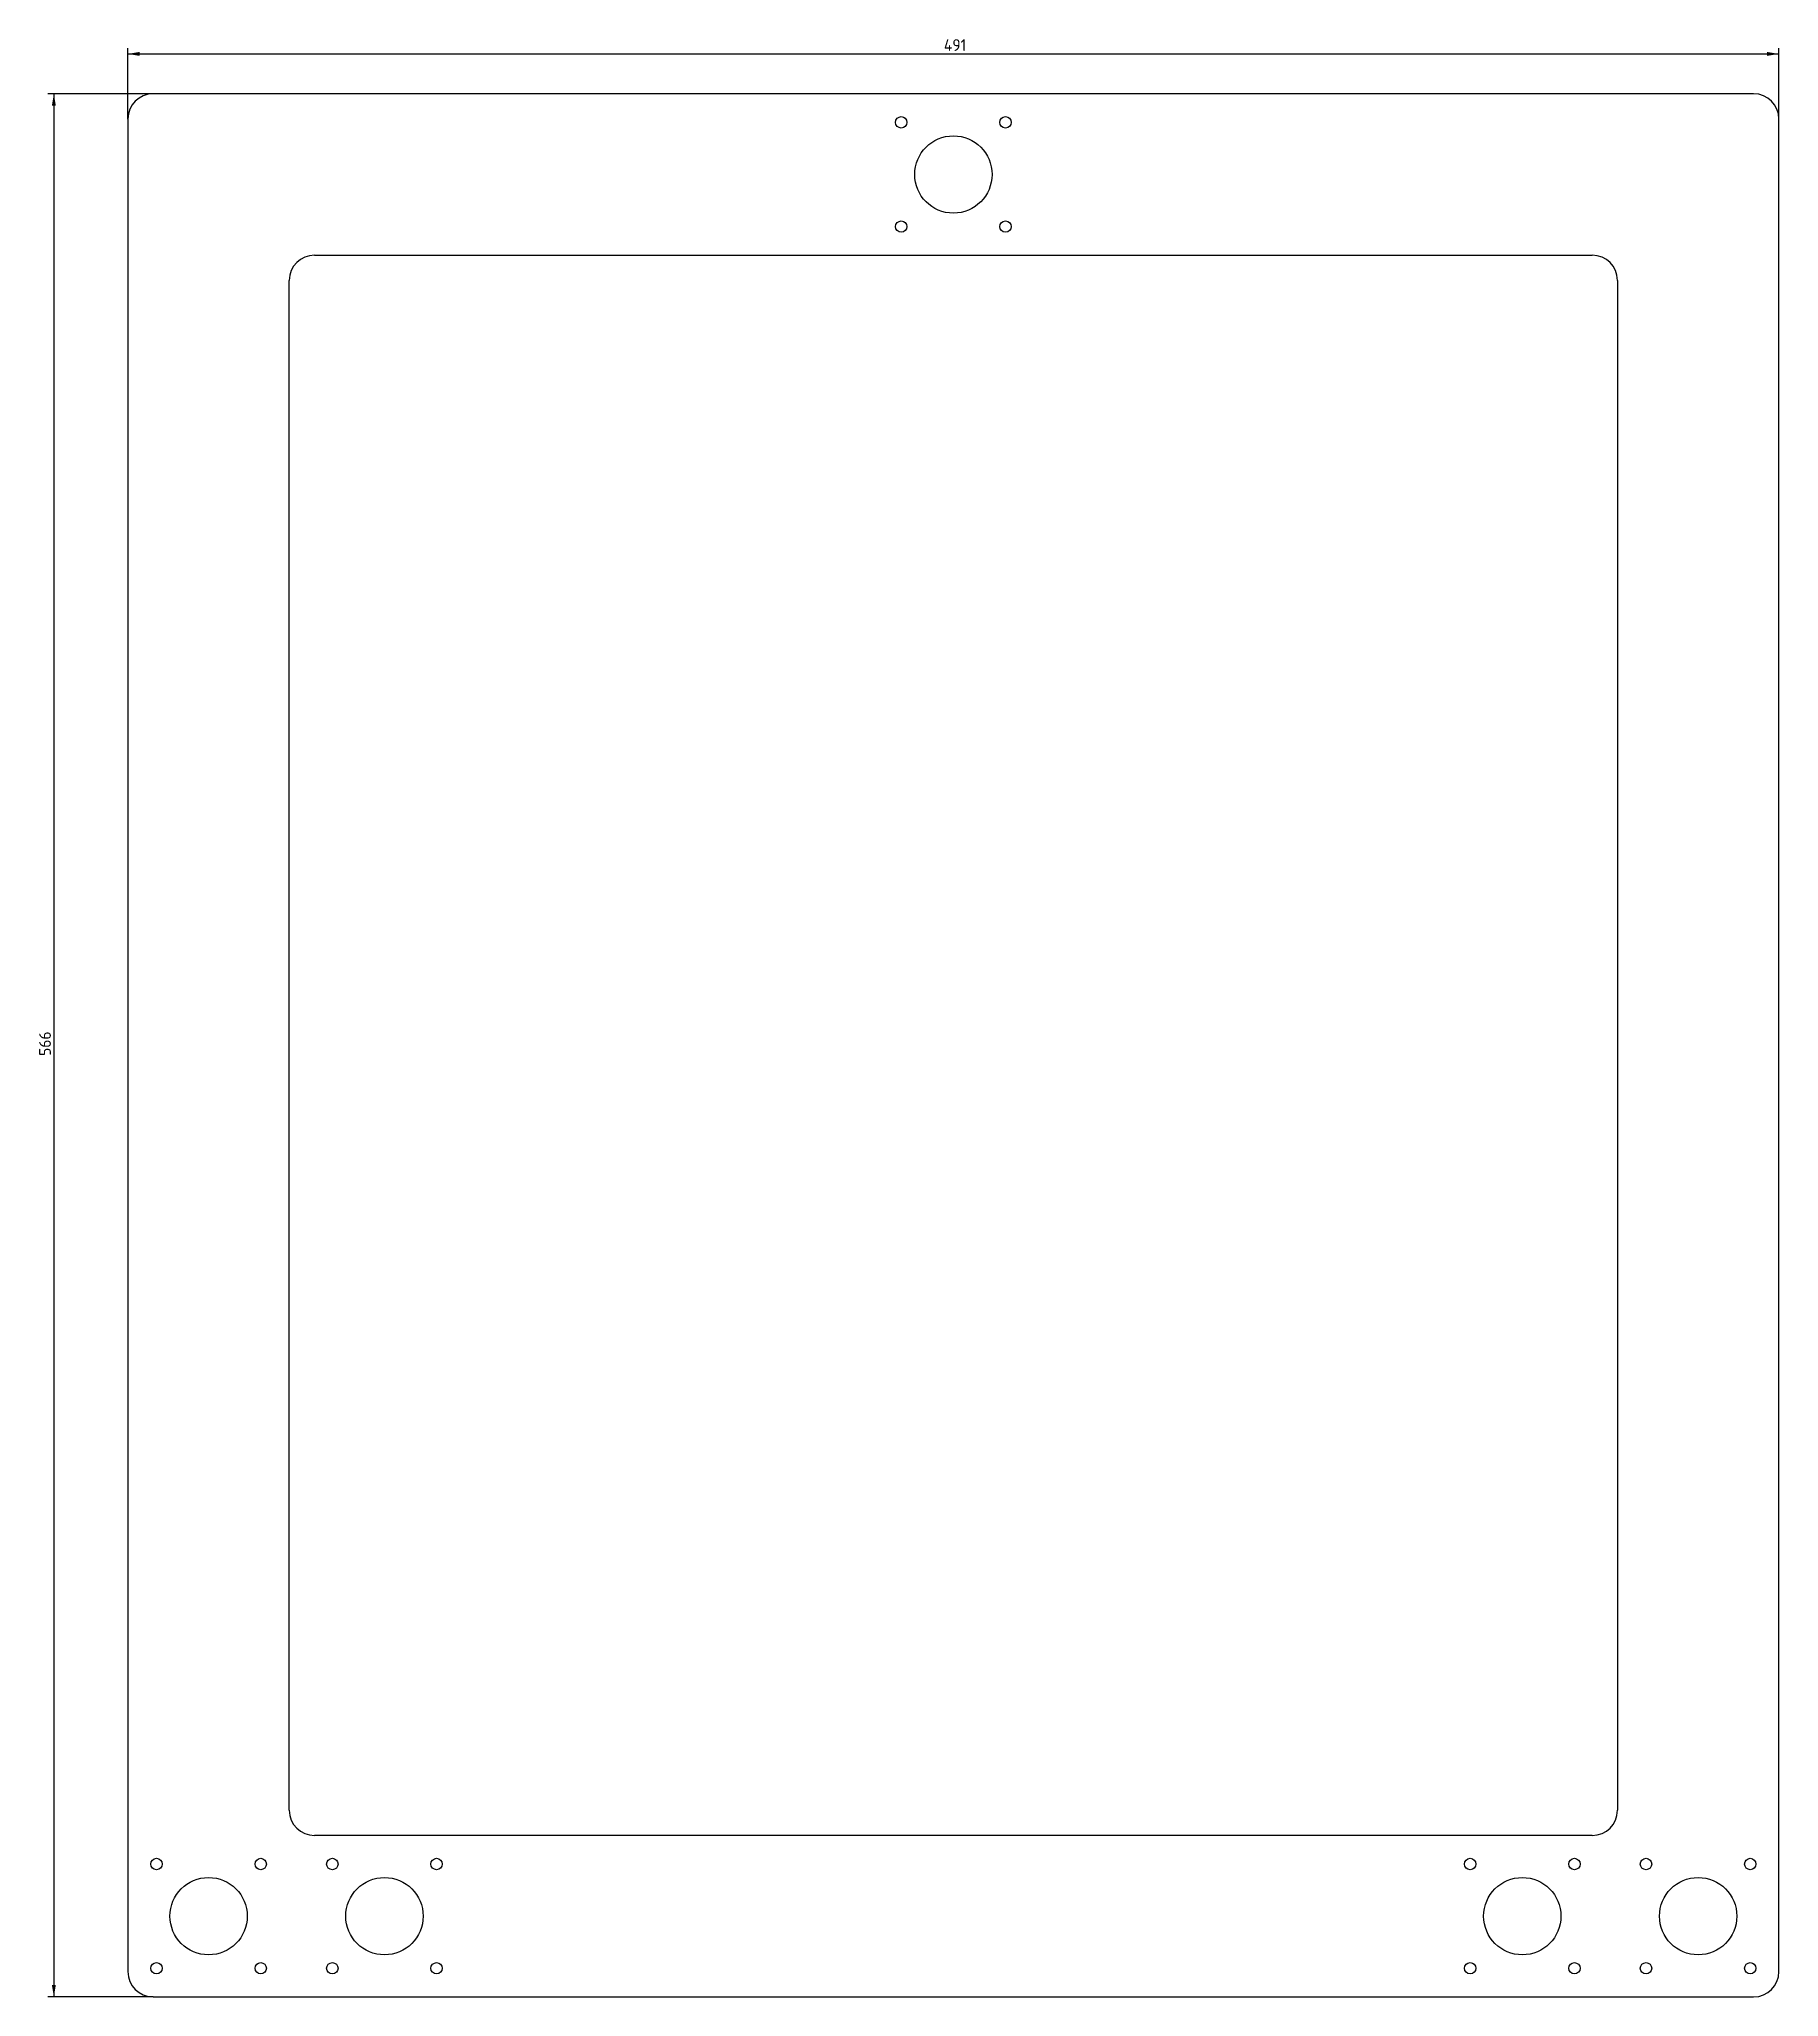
# Model space of a CAD drawing. Header units: millimetres. Extents: x 23 to 540, y -56 to 526.
import ezdxf
from ezdxf.enums import TextEntityAlignment as Align

# ---------------------------------------------------------------- set-up
doc = ezdxf.new("R2010")
doc.units = ezdxf.units.MM
doc.layers.add('Default', color=7, linetype='Continuous')
doc.layers.add('GANTRYPLATE', color=7, linetype='Continuous')
doc.styles.add('SEACAD_Solid_Edge_ISO', font='seiso.ttf')
doc.dimstyles.new('ISO_(mm)', dxfattribs={"dimtxt": 3.5, "dimasz": 3.5, "dimexe": 1.75, "dimexo": 0, "dimgap": 0.875, "dimtad": 1, "dimtxsty": 'SEACAD_Solid_Edge_ISO', "dimblk1": '_SE_FILLED', "dimblk2": '_SE_FILLED', "dimsah": 1, "dimcen": 1.75, "dimadec": 0, "dimazin": 0, "dimtfac": 0.5, "dimtmove": 0, "dimatfit": 3, "dimfxl": 1, "dimarcsym": 0})

# ---------------------------------------------------------------- blocks, each defined once
blk = doc.blocks.new('SE1')
at = {"layer": 'GANTRYPLATE', "color": 7, "linetype": 'Continuous'}
for p, q in [((532.47, 509.59), (56.47, 509.59)), ((48.97, 502.09), (48.97, -48.91)), ((539.97, -48.91), (539.97, 502.09)), ((104.47, 461.59), (484.47, 461.59)), ((96.97, -0.91), (96.97, 454.09)), ((491.97, 454.09), (491.97, -0.91)), ((484.47, -8.41), (104.47, -8.41)), ((56.47, -56.41), (532.47, -56.41))]:
    blk.add_line(p, q, dxfattribs=at)
for centre, radius in [((278.97, 501.09), 1.7), ((309.97, 501.09), 1.7), ((294.47, 485.59), 11.5), ((278.97, 470.09), 1.7), ((309.97, 470.09), 1.7), ((57.47, -16.91), 1.7), ((88.47, -16.91), 1.7), ((109.77, -16.91), 1.7), ((140.77, -16.91), 1.7), ((448.17, -16.91), 1.7), ((479.17, -16.91), 1.7), ((500.47, -16.91), 1.7), ((531.47, -16.91), 1.7), ((72.97, -32.41), 11.5), ((125.27, -32.41), 11.5), ((463.67, -32.41), 11.5), ((515.97, -32.41), 11.5), ((57.47, -47.91), 1.7), ((88.47, -47.91), 1.7), ((109.77, -47.91), 1.7), ((140.77, -47.91), 1.7), ((448.17, -47.91), 1.7), ((479.17, -47.91), 1.7), ((500.47, -47.91), 1.7), ((531.47, -47.91), 1.7)]:
    blk.add_circle(centre, radius, dxfattribs=at)
for centre, start, end in [((56.47, 502.09), 90, 180), ((532.47, 502.09), 0, 90), ((104.47, 454.09), 90, 180), ((484.47, 454.09), 0, 90), ((104.47, -0.91), 180, 270), ((484.47, -0.91), 270, 360), ((56.47, -48.91), 180, 270), ((532.47, -48.91), 270, 0)]:
    blk.add_arc(centre, 7.5, start, end, dxfattribs=at)
blk = doc.blocks.new('DMBLK7')
at = {"layer": 'Default', "linetype": 'Continuous'}
for points in [[(52.47, 522.04), (48.97, 521.45), (52.47, 520.87)], [(536.47, 522.04), (536.47, 520.87), (539.97, 521.45)]]:
    blk.add_hatch(color=7, dxfattribs=at).paths.add_polyline_path(points)
at = {"layer": 'Default', "color": 7, "linetype": 'Continuous'}
for p, q in [((48.97, 502.09), (48.97, 523.2)), ((48.97, 521.45), (539.97, 521.45)), ((539.97, 502.09), (539.97, 523.2))]:
    blk.add_line(p, q, dxfattribs=at)
at = {"layer": 'Default', "color": 7, "linetype": 'Continuous', "style": 'SEACAD_Solid_Edge_ISO'}
blk.add_text('491', height=3.5, dxfattribs=at).set_placement((291.65, 525.83), align=Align.TOP_LEFT)
blk = doc.blocks.new('_SE_FILLED')
at = {"color": 0}
blk.add_line((0, 0), (-1, 0), dxfattribs=at)
blk.add_solid([(0, 0), (-1, -0.1665), (-1, 0.1665), (0, 0)], dxfattribs=at)
blk = doc.blocks.new('DMBLK8')
at = {"layer": 'Default', "linetype": 'Continuous'}
for points in [[(26.36, 506.09), (27.53, 506.09), (26.95, 509.59)], [(26.36, -52.91), (26.95, -56.41), (27.53, -52.91)]]:
    blk.add_hatch(color=7, dxfattribs=at).paths.add_polyline_path(points)
at = {"layer": 'Default', "color": 7, "linetype": 'Continuous'}
for p, q in [((56.47, 509.59), (25.2, 509.59)), ((26.95, 509.59), (26.95, -56.41)), ((56.47, -56.41), (25.2, -56.41))]:
    blk.add_line(p, q, dxfattribs=at)
at = {"layer": 'Default', "color": 7, "linetype": 'Continuous', "style": 'SEACAD_Solid_Edge_ISO'}
blk.add_text('566', height=3.5, rotation=90, dxfattribs=at).set_placement((22.57, 223.45), align=Align.TOP_LEFT)

msp = doc.modelspace()

# ---------------------------------------------------------------- block references
at = {"layer": 'Default'}
msp.add_blockref('SE1', (0, 0), dxfattribs=at)

# ---------------------------------------------------------------- dimensions: what is measured, and where the dimension line sits
at = {"layer": 'Default', "color": 7, "linetype": 'Continuous'}
for base, p1, p2, angle, picture, middle in [((48.969, 521.453), (48.969, 502.094), (539.969, 502.094), 0, 'DMBLK7', (294.469, 521.453)), ((26.947, 509.594), (56.469, 509.594), (56.469, -56.406), 270, 'DMBLK8', (26.947, 226.594))]:
    dim = msp.add_linear_dim(base=base, p1=p1, p2=p2, angle=angle, text='\\A1;<>', dimstyle='ISO_(mm)', dxfattribs=at)
    dim.commit()
    dim.dimension.update_dxf_attribs({"geometry": picture, "text_midpoint": middle, "dimtype": 161})

doc.saveas('drawing.dxf')
